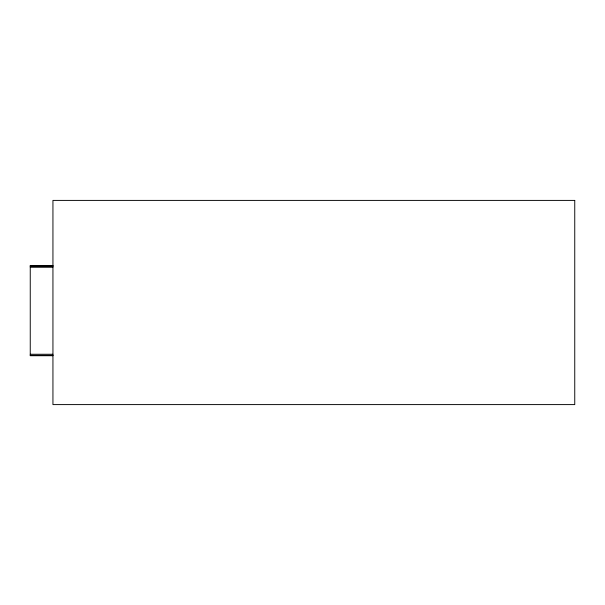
<?xml version="1.0" encoding="UTF-8"?>
<svg xmlns="http://www.w3.org/2000/svg" width="605" height="605" viewBox="0 0 605 605"><rect width="100%" height="100%" fill="white"/><g stroke="black" fill="none" stroke-linecap="round" stroke-linejoin="round"><path stroke-width="0.91" d="M52.938 265.512L30.25 265.512L30.25 355.717L52.938 355.717M30.25 265.852L52.938 265.852M30.25 266.828L52.938 266.828M30.25 266.979L52.938 266.979M30.25 354.258L52.938 354.258M30.25 355.362L52.938 355.362M574.75 200.406L52.938 200.406L52.938 404.594L574.75 404.594L574.75 200.406"/></g></svg>
